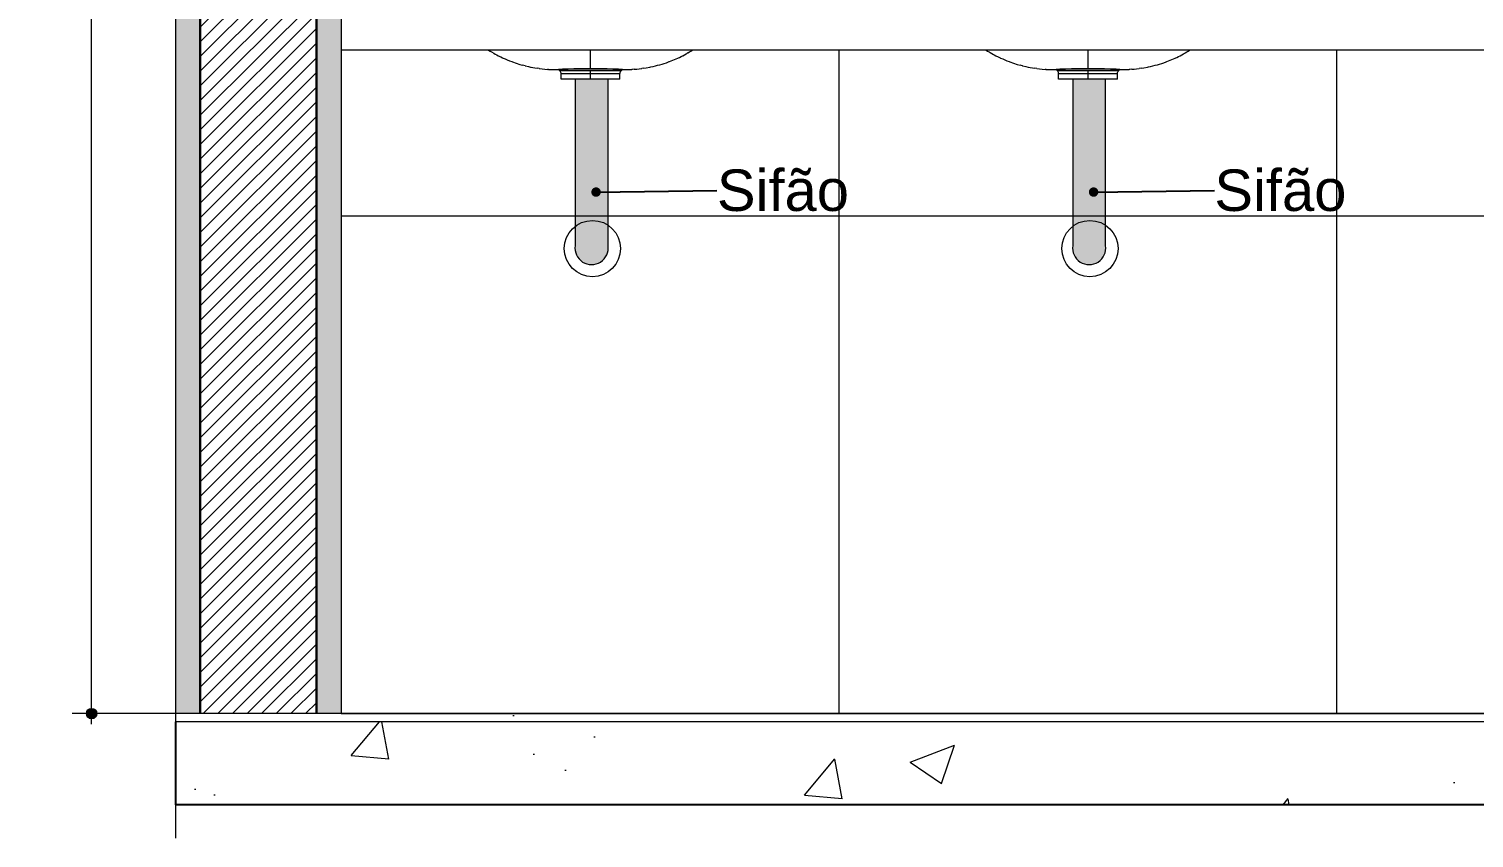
# Model space of a CAD drawing. Header units: metres. Extents: x -1.8 to 75.3, y -2 to 2.8.
# Drawn here: x 38.669 to 40.411, y -2.048 to -1.073 of the extents above; entities that cross this region are included whole.
import ezdxf

# ---------------------------------------------------------------- set-up
doc = ezdxf.new("R2010")
doc.units = ezdxf.units.M
doc.header["$MEASUREMENT"] = 0
for name, color, linetype, lineweight, true_color in [('0_Caneta_No__19', 7, 'Continuous', 0, 0xe9e9e9), ('COTAS CORTE_Caneta_No__25', 7, 'Continuous', 13, 0x982312), ('LAJES.EST_Caneta_No__254', 7, 'Continuous', 0, 0xd1c9ad), ('LAJES.EST_Caneta_No__97', 7, 'Continuous', 13, 0x6b6b6b), ('LOUCAS-METAIS.ARQ_Caneta_No__13', 7, 'Continuous', 0, 0xaaaaaa), ('LOUCAS-METAIS.ARQ_Caneta_No__96', 7, 'Continuous', 0, 0xb6b6b6), ('NOTAS-EXECUTIVO.ARQ_Caneta_No__96', 7, 'Continuous', 0, 0xb6b6b6), ('PAREDE CONSTRUIR_Caneta_No__97', 7, 'Continuous', 13, 0x6b6b6b)]:
    doc.layers.add(name, color=color, linetype=linetype, lineweight=lineweight, true_color=true_color)
for name, color, linetype, lineweight in [('0_Caneta_No__5', 7, 'Continuous', 20), ('LAJES.EST_Caneta_No__241', 7, 'Continuous', 13), ('LAJES.EST_Caneta_No__4', 7, 'Continuous', 25), ('LAJES.EST_Caneta_No__7', 7, 'Continuous', 13), ('NOTAS-EXECUTIVO.ARQ_Caneta_No__1', 7, 'Continuous', 40), ('NOTAS-EXECUTIVO.ARQ_Caneta_No__241', 7, 'Continuous', 13), ('PAREDE CONSTRUIR_Caneta_No__241', 7, 'Continuous', 13), ('PAREDE CONSTRUIR_Caneta_No__3', 7, 'Continuous', 30)]:
    doc.layers.add(name, color=color, linetype=linetype, lineweight=lineweight)
doc.layers.add('COTAS CORTE', color=7, linetype='Continuous')
doc.layers.add('PAREDE CONSTRUIR', color=7, linetype='Continuous')
doc.styles.add('GENERATED_STYLE_1', font='arial.ttf')
doc.dimstyles.new('GENERATED_STYLE__2', dxfattribs={"dimtxt": 0.05, "dimasz": 0.02375, "dimexe": 0.18, "dimexo": 0.267183, "dimgap": 0, "dimtad": 1, "dimzin": 0, "dimdsep": 46, "dimtxsty": 'GENERATED_STYLE_1', "dimblk": 'ARROWHEAD_11', "dimblk1": 'ARROWHEAD_11', "dimblk2": 'ARROWHEAD_11', "dimcen": 0.09, "dimclrd": 256, "dimclre": 256, "dimclrt": 256, "dimadec": 0, "dimazin": 0, "dimtfac": 1, "dimtdec": 4, "dimtmove": 0, "dimatfit": 3, "dimfxl": 0, "dimtolj": 1, "dimtzin": 0, "dimarcsym": 0})
doc.dimstyles.new('GENERATED_STYLE__4', dxfattribs={"dimtxt": 0.18, "dimasz": 0.0228, "dimexe": 0.18, "dimexo": 0.0625, "dimgap": 0, "dimtad": 0, "dimtih": 1, "dimtoh": 1, "dimdec": 4, "dimzin": 0, "dimdsep": 46, "dimcen": 0.09, "dimadec": 0, "dimazin": 0, "dimtfac": 1, "dimtdec": 4, "dimtmove": 0, "dimatfit": 3, "dimldrblk": 'ARROWHEAD_11', "dimfxl": 0, "dimtolj": 1, "dimtzin": 0, "dimarcsym": 0})

# ---------------------------------------------------------------- blocks, each defined once
blk = doc.blocks.new('*D172', base_point=(6.246, -1.8982))
at = {"layer": 'COTAS CORTE_Caneta_No__25', "linetype": 'Continuous', "lineweight": 13, "true_color": 0x982312}
for points in [[(38.7385, 1.2518), (38.739, 1.2494), (38.7404, 1.2473), (38.7424, 1.246), (38.7448, 1.2455), (38.7472, 1.246), (38.7492, 1.2473), (38.7505, 1.2494), (38.751, 1.2518), (38.7505, 1.2541), (38.7492, 1.2562), (38.7472, 1.2575), (38.7448, 1.258), (38.7424, 1.2575), (38.7404, 1.2562), (38.739, 1.2541)], [(38.7385, -1.8982), (38.739, -1.9006), (38.7404, -1.9027), (38.7424, -1.904), (38.7448, -1.9045), (38.7472, -1.904), (38.7492, -1.9027), (38.7505, -1.9006), (38.751, -1.8982), (38.7505, -1.8959), (38.7492, -1.8938), (38.7472, -1.8925), (38.7448, -1.892), (38.7424, -1.8925), (38.7404, -1.8938), (38.739, -1.8959)]]:
    blk.add_hatch(color=24, dxfattribs=at).paths.add_polyline_path(points)
at = {"layer": 'COTAS CORTE_Caneta_No__25', "color": 24, "linetype": 'Continuous', "lineweight": 13, "true_color": 0x982312}
for p, q in [((38.7385, 1.2518), (38.7213, 1.2518)), ((38.7448, -1.892), (38.7448, 1.2455)), ((39.012, 1.2518), (38.751, 1.2518)), ((38.7385, -1.8982), (38.7213, -1.8982)), ((39.012, -1.8982), (38.751, -1.8982)), ((38.7448, -1.9107), (38.7448, -1.9045))]:
    blk.add_line(p, q, dxfattribs=at)
for centre in [(38.7448, 1.2518), (38.7448, -1.8982)]:
    blk.add_circle(centre, 0.00625, dxfattribs=at)
at = {"layer": 'COTAS CORTE_Caneta_No__25', "color": 24, "lineweight": 13, "true_color": 0x982312, "char_height": 0.05, "attachment_point": 7, "rotation": 90, "style": 'GENERATED_STYLE_1'}
for s, insert in [('\\A1;{\\pql;\\fArial|b0|i0|c0|p0;\\W1.000000;0,01}', (38.7348, 1.112)), ('\\A1;{\\pql;\\fArial|b0|i0|c0|p0;\\W1.000000;3,15}', (38.7348, -0.4567))]:
    blk.add_mtext(s, dxfattribs=dict(at, insert=insert))
blk = doc.blocks.new('ARROWHEAD_11')
at = {"color": 0, "linetype": 'Continuous', "lineweight": 0}
blk.add_line((0, 0), (-1, 0), dxfattribs=at)
at = {"color": 0, "linetype": 'Continuous', "lineweight": 0, "const_width": 0.25, "flags": 128}
blk.add_lwpolyline([(-0.125, 0, 1), (0.125, 0, 1)], format="xyb", close=True, dxfattribs=at)
blk = doc.blocks.new('*D176', base_point=(6.246, -1.8982))
at = {"layer": 'COTAS CORTE_Caneta_No__25', "linetype": 'Continuous', "lineweight": 13, "true_color": 0x982312}
for points in [[(40.9817, -0.9982), (40.9822, -1.0006), (40.9835, -1.0027), (40.9856, -1.004), (40.9879, -1.0045), (40.9903, -1.004), (40.9924, -1.0027), (40.9937, -1.0006), (40.9942, -0.9982), (40.9937, -0.9959), (40.9924, -0.9938), (40.9903, -0.9925), (40.9879, -0.992), (40.9856, -0.9925), (40.9835, -0.9938), (40.9822, -0.9959)], [(40.9817, -1.8982), (40.9822, -1.9006), (40.9835, -1.9027), (40.9856, -1.904), (40.9879, -1.9045), (40.9903, -1.904), (40.9924, -1.9027), (40.9937, -1.9006), (40.9942, -1.8982), (40.9937, -1.8959), (40.9924, -1.8938), (40.9903, -1.8925), (40.9879, -1.892), (40.9856, -1.8925), (40.9835, -1.8938), (40.9822, -1.8959)]]:
    blk.add_hatch(color=24, dxfattribs=at).paths.add_polyline_path(points)
at = {"layer": 'COTAS CORTE_Caneta_No__25', "color": 24, "linetype": 'Continuous', "lineweight": 13, "true_color": 0x982312}
for p, q in [((40.9879, -0.992), (40.9879, -0.9857)), ((40.9817, -0.9982), (40.7208, -0.9982)), ((40.9879, -1.892), (40.9879, -1.0045)), ((41.0114, -0.9982), (40.9942, -0.9982)), ((40.9817, -1.8982), (40.7208, -1.8982)), ((41.0114, -1.8982), (40.9942, -1.8982)), ((40.9879, -1.9107), (40.9879, -1.9045))]:
    blk.add_line(p, q, dxfattribs=at)
for centre in [(40.9879, -0.9982), (40.9879, -1.8982)]:
    blk.add_circle(centre, 0.00625, dxfattribs=at)
at = {"layer": 'COTAS CORTE_Caneta_No__25', "color": 24, "lineweight": 13, "true_color": 0x982312, "insert": (40.9779, -1.515), "char_height": 0.05, "attachment_point": 7, "rotation": 90, "style": 'GENERATED_STYLE_1'}
blk.add_mtext('\\A1;{\\pql;\\fArial|b0|i0|c0|p0;\\W1.000000;0,90}', dxfattribs=at)
blk = doc.blocks.new('*D177', base_point=(6.246, -1.8982))
at = {"layer": 'COTAS CORTE_Caneta_No__25', "linetype": 'Continuous', "lineweight": 13, "true_color": 0x982312}
for points in [[(41.1363, -1.0982), (41.1368, -1.1006), (41.1381, -1.1027), (41.1402, -1.104), (41.1426, -1.1045), (41.1449, -1.104), (41.147, -1.1027), (41.1483, -1.1006), (41.1488, -1.0982), (41.1483, -1.0959), (41.147, -1.0938), (41.1449, -1.0925), (41.1426, -1.092), (41.1402, -1.0925), (41.1381, -1.0938), (41.1368, -1.0959)], [(41.1363, -1.8982), (41.1368, -1.9006), (41.1381, -1.9027), (41.1402, -1.904), (41.1426, -1.9045), (41.1449, -1.904), (41.147, -1.9027), (41.1483, -1.9006), (41.1488, -1.8982), (41.1483, -1.8959), (41.147, -1.8938), (41.1449, -1.8925), (41.1426, -1.892), (41.1402, -1.8925), (41.1381, -1.8938), (41.1368, -1.8959)]]:
    blk.add_hatch(color=24, dxfattribs=at).paths.add_polyline_path(points)
at = {"layer": 'COTAS CORTE_Caneta_No__25', "color": 24, "linetype": 'Continuous', "lineweight": 13, "true_color": 0x982312}
for p, q in [((41.1363, -1.0982), (40.8754, -1.0982)), ((41.1426, -1.892), (41.1426, -1.1045)), ((41.166, -1.0982), (41.1488, -1.0982)), ((41.1363, -1.8982), (40.8754, -1.8982)), ((41.166, -1.8982), (41.1488, -1.8982)), ((41.1426, -1.9107), (41.1426, -1.9045))]:
    blk.add_line(p, q, dxfattribs=at)
for centre in [(41.1426, -1.0982), (41.1426, -1.8982)]:
    blk.add_circle(centre, 0.00625, dxfattribs=at)
at = {"layer": 'COTAS CORTE_Caneta_No__25', "color": 24, "lineweight": 13, "true_color": 0x982312, "char_height": 0.05, "attachment_point": 7, "rotation": 90, "style": 'GENERATED_STYLE_1'}
for s, insert in [('\\A1;{\\pql;\\fArial|b0|i0|c0|p0;\\W1.000000;0,10}', (41.1326, -1.238)), ('\\A1;{\\pql;\\fArial|b0|i0|c0|p0;\\W1.000000;0,80}', (41.1326, -1.6317))]:
    blk.add_mtext(s, dxfattribs=dict(at, insert=insert))

msp = doc.modelspace()

# ---------------------------------------------------------------- hatches: boundary and pattern name
at = {"layer": '0_Caneta_No__19', "linetype": 'Continuous', "lineweight": 0, "true_color": 0x747474}
for points in [[(39.3674, -1.1332), (39.3277, -1.1332), (39.3277, -1.334, 1.153966), (39.3674, -1.334)], [(39.9672, -1.1332), (39.9275, -1.1332), (39.9275, -1.334, 1.153966), (39.9672, -1.334)]]:
    msp.add_hatch(color=8, dxfattribs=at).paths.add_polyline_path(points)
at = {"layer": 'LAJES.EST_Caneta_No__254', "linetype": 'Continuous', "lineweight": 0, "true_color": 0xd1c9ad}
h = msp.add_hatch(dxfattribs=at)
h.set_pattern_fill('Haie_OD_000a', color=9, style=0, pattern_type=2)
h.set_pattern_definition([(45, (6.24602, -1.39824), (-0.159099, 0.159099), [0, -0.15, 0, -0.225]), (110, (6.74602, -1.39824), (0.2114308, 0.0769545), [0, -0.11, 0, -0.19])])
h.paths.add_polyline_path([(42.7498, -1.8982), (38.8457, -1.8982), (38.8457, -1.9082), (42.7498, -1.9082)])
at = {"layer": 'LAJES.EST_Caneta_No__97', "linetype": 'Continuous', "lineweight": 13, "true_color": 0x6b6b6b}
h = msp.add_hatch(dxfattribs=at)
h.set_pattern_fill('AR_CONC_000a', color=251, style=0, pattern_type=2)
h.set_pattern_definition([(50, (6.24602, -1.89824), (-0.546554, 0.047817), [0.05715, -0.62865]), (355, (6.246, -1.89824), (-0.10573, 0.5731705), [0.04572, -0.502922]), (100.4514, (6.29157, -1.90223), (0.440824, 0.525353), [0.04857, -0.534271]), (46.1842, (6.246, -1.74584), (-0.813237, 0.126127), [0.085725, -0.942975]), (96.6356, (6.3138, -1.75635), (0.712212, 0.742278), [0.072855, -0.801407]), (351.1842, (6.246, -1.74584), (0.712212, 0.742278), [0.06858, -0.75438]), (21, (6.32222, -1.78394), (-0.454843, 0.3067956), [0.05715, -0.62865]), (326, (6.3222, -1.78394), (0.185406, 0.552564), [0.04572, -0.50292]), (71.4514, (6.36013, -1.8095), (0.640249, 0.245768), [0.04857, -0.53427]), (37.5, (6.24602, -1.89824), (0.0092658, 0.2536651), [0, -0.496824, 0, -0.51054, 0, -0.504825]), (7.5, (6.24602, -1.89824), (0.200459, 0.3005417), [0, -0.291084, 0, -0.485394, 0, -0.192405]), (327.5, (6.0761, -1.89824), (-0.4067718, 0.0171862), [0, -0.1905, 0, -0.59436, 0, -0.78867]), (317.5, (5.9999, -1.89824), (0.4443875, 0.0762795), [0, -0.24765, 0, -0.394716, 0, -0.56007])])
h.paths.add_polyline_path([(38.8457, -2.0082), (42.7498, -2.0082), (42.7498, -1.9082), (38.8457, -1.9082)])
at = {"layer": 'PAREDE CONSTRUIR', "linetype": 'Continuous', "lineweight": 0, "true_color": 0xffffff}
for points in [[(38.8457, 1.3518), (38.8457, -1.8982), (38.8757, -1.8982), (38.8757, 1.3518)], [(39.0457, 1.3518), (39.0157, 1.3518), (39.0157, -1.8982), (39.0457, -1.8982)]]:
    msp.add_hatch(color=7, dxfattribs=at).paths.add_polyline_path(points)
at = {"layer": 'PAREDE CONSTRUIR', "linetype": 'Continuous', "lineweight": 0, "true_color": 0x000000}
h = msp.add_hatch(dxfattribs=at)
h.set_pattern_fill('common_brick_000a', color=18, style=0, pattern_type=2)
h.set_pattern_definition([(45, (6.246024, -1.898244), (-0.008838835, 0.008838835), [])])
h.paths.add_polyline_path([(38.8757, -1.8982), (39.0157, -1.8982), (39.0157, 1.3518), (38.8757, 1.3518)])
at = {"layer": 'PAREDE CONSTRUIR_Caneta_No__97', "linetype": 'Continuous', "lineweight": 13, "true_color": 0x6b6b6b}
h = msp.add_hatch(dxfattribs=at)
h.set_pattern_fill('Ceramica_60_x_60_000a', color=251, style=0, pattern_type=2)
h.set_pattern_definition([(180, (39.0457, -1.89824), (0, 0.6), []), (90, (39.0457, -1.89824), (0.6, 0), [])])
h.paths.add_polyline_path([(39.0457, -1.0982), (39.0457, -1.8982), (41.3498, -1.8982), (41.3498, 1.2518), (39.0457, 1.2518), (39.0457, -0.8982), (39.3297, -0.8982), (39.3297, -0.8782), (39.3697, -0.8782), (39.3697, -0.8982), (39.9297, -0.8982), (39.9297, -0.8782), (39.9697, -0.8782), (39.9697, -0.8982), (40.5297, -0.8982), (40.5297, -0.8782), (40.5697, -0.8782), (40.5697, -0.8982), (40.8457, -0.8982), (40.8457, -1.0982), (40.6726, -1.0982), (40.6722, -1.0985), (40.6706, -1.0995), (40.6689, -1.1005), (40.6669, -1.1017), (40.6663, -1.102), (40.6649, -1.1028), (40.6629, -1.1039), (40.6609, -1.105), (40.6607, -1.105), (40.6588, -1.106), (40.6569, -1.107), (40.6556, -1.1075), (40.6549, -1.1079), (40.6529, -1.1088), (40.6489, -1.1105), (40.6449, -1.1121), (40.6447, -1.1121), (40.6437, -1.1125), (40.6412, -1.1134), (40.6386, -1.1143), (40.636, -1.1151), (40.6333, -1.1159), (40.6307, -1.1166), (40.628, -1.1173), (40.6253, -1.118), (40.6226, -1.1186), (40.6213, -1.1188), (40.6168, -1.1197), (40.6141, -1.1201), (40.6115, -1.1205), (40.6113, -1.1205), (40.6084, -1.1209), (40.6054, -1.1212), (40.6024, -1.1214), (40.6003, -1.1216), (40.5994, -1.1216), (40.5968, -1.1217), (40.5941, -1.1218), (40.5912, -1.1218), (40.5883, -1.1218), (40.5881, -1.1218), (40.5879, -1.1219), (40.5877, -1.1219), (40.5876, -1.122), (40.5874, -1.1222), (40.5873, -1.1224), (40.5869, -1.1228), (40.5867, -1.1231), (40.5865, -1.1233), (40.5861, -1.1239), (40.5857, -1.1246), (40.5854, -1.1254), (40.5853, -1.1261), (40.5852, -1.1269), (40.5852, -1.1332), (40.5142, -1.1332), (40.5142, -1.1269), (40.5142, -1.1261), (40.514, -1.1254), (40.5137, -1.1246), (40.5134, -1.1239), (40.5129, -1.1233), (40.5124, -1.1226), (40.512, -1.1222), (40.5119, -1.122), (40.5117, -1.1219), (40.5115, -1.1219), (40.5113, -1.1218), (40.5112, -1.1218), (40.5065, -1.1218), (40.5053, -1.1218), (40.5039, -1.1218), (40.5013, -1.1217), (40.4992, -1.1216), (40.498, -1.1215), (40.4947, -1.1212), (40.4914, -1.1209), (40.4881, -1.1205), (40.4879, -1.1205), (40.4854, -1.1201), (40.4827, -1.1197), (40.4801, -1.1192), (40.4781, -1.1188), (40.4775, -1.1187), (40.4748, -1.1181), (40.4713, -1.1173), (40.4709, -1.1172), (40.4678, -1.1164), (40.4644, -1.1154), (40.46, -1.114), (40.4557, -1.1125), (40.4548, -1.1121), (40.452, -1.1111), (40.4493, -1.11), (40.4468, -1.1089), (40.4444, -1.1078), (40.4438, -1.1075), (40.4414, -1.1064), (40.4385, -1.105), (40.4367, -1.104), (40.4348, -1.103), (40.4333, -1.1021), (40.4332, -1.1021), (40.4331, -1.102), (40.4306, -1.1005), (40.4287, -1.0994), (40.4268, -1.0982), (40.0689, -1.0982), (40.0685, -1.0985), (40.0668, -1.0995), (40.0651, -1.1005), (40.0632, -1.1017), (40.0626, -1.102), (40.0612, -1.1028), (40.0592, -1.1039), (40.0571, -1.105), (40.057, -1.105), (40.0551, -1.106), (40.0531, -1.107), (40.0519, -1.1075), (40.0512, -1.1079), (40.0492, -1.1088), (40.0452, -1.1105), (40.0411, -1.1121), (40.0409, -1.1121), (40.04, -1.1125), (40.0374, -1.1134), (40.0348, -1.1143), (40.0322, -1.1151), (40.0296, -1.1159), (40.0269, -1.1166), (40.0242, -1.1173), (40.0215, -1.118), (40.0188, -1.1186), (40.0176, -1.1188), (40.0131, -1.1197), (40.0103, -1.1201), (40.0078, -1.1205), (40.0076, -1.1205), (40.0046, -1.1209), (40.0016, -1.1212), (39.9987, -1.1214), (39.9965, -1.1216), (39.9957, -1.1216), (39.993, -1.1217), (39.9904, -1.1218), (39.9874, -1.1218), (39.9845, -1.1218), (39.9844, -1.1218), (39.9841, -1.1219), (39.984, -1.1219), (39.9838, -1.122), (39.9837, -1.1222), (39.9835, -1.1224), (39.9831, -1.1228), (39.9829, -1.1231), (39.9828, -1.1233), (39.9823, -1.1239), (39.9819, -1.1246), (39.9817, -1.1254), (39.9815, -1.1261), (39.9815, -1.1269), (39.9815, -1.1332), (39.9105, -1.1332), (39.9105, -1.1269), (39.9104, -1.1261), (39.9102, -1.1254), (39.91, -1.1246), (39.9096, -1.1239), (39.9092, -1.1233), (39.9086, -1.1226), (39.9082, -1.1222), (39.9081, -1.122), (39.908, -1.1219), (39.9078, -1.1219), (39.9075, -1.1218), (39.9074, -1.1218), (39.9028, -1.1218), (39.9015, -1.1218), (39.9002, -1.1218), (39.8976, -1.1217), (39.8954, -1.1216), (39.8942, -1.1215), (39.8909, -1.1212), (39.8876, -1.1209), (39.8844, -1.1205), (39.8842, -1.1205), (39.8816, -1.1201), (39.879, -1.1197), (39.8763, -1.1192), (39.8744, -1.1188), (39.8737, -1.1187), (39.8711, -1.1181), (39.8675, -1.1173), (39.8671, -1.1172), (39.8641, -1.1164), (39.8607, -1.1154), (39.8563, -1.114), (39.8519, -1.1125), (39.851, -1.1121), (39.8483, -1.1111), (39.8455, -1.11), (39.8431, -1.1089), (39.8406, -1.1078), (39.84, -1.1075), (39.8377, -1.1064), (39.8348, -1.105), (39.8329, -1.104), (39.8311, -1.103), (39.8295, -1.1021), (39.8294, -1.1021), (39.8294, -1.102), (39.8268, -1.1005), (39.8249, -1.0994), (39.8231, -1.0982), (39.4691, -1.0982), (39.4687, -1.0985), (39.4671, -1.0995), (39.4654, -1.1005), (39.4634, -1.1017), (39.4628, -1.102), (39.4614, -1.1028), (39.4594, -1.1039), (39.4574, -1.105), (39.4572, -1.105), (39.4553, -1.106), (39.4534, -1.107), (39.4521, -1.1075), (39.4514, -1.1079), (39.4494, -1.1088), (39.4454, -1.1105), (39.4414, -1.1121), (39.4412, -1.1121), (39.4402, -1.1125), (39.4377, -1.1134), (39.4351, -1.1143), (39.4324, -1.1151), (39.4298, -1.1159), (39.4271, -1.1166), (39.4245, -1.1173), (39.4218, -1.118), (39.4191, -1.1186), (39.4178, -1.1188), (39.4133, -1.1197), (39.4106, -1.1201), (39.408, -1.1205), (39.4078, -1.1205), (39.4049, -1.1209), (39.4019, -1.1212), (39.3989, -1.1214), (39.3968, -1.1216), (39.3959, -1.1216), (39.3933, -1.1217), (39.3906, -1.1218), (39.3877, -1.1218), (39.3847, -1.1218), (39.3846, -1.1218), (39.3844, -1.1219), (39.3842, -1.1219), (39.3841, -1.122), (39.3839, -1.1222), (39.3837, -1.1224), (39.3834, -1.1228), (39.3832, -1.1231), (39.383, -1.1233), (39.3825, -1.1239), (39.3822, -1.1246), (39.3819, -1.1254), (39.3818, -1.1261), (39.3817, -1.1269), (39.3817, -1.1332), (39.3107, -1.1332), (39.3107, -1.1269), (39.3107, -1.1261), (39.3105, -1.1254), (39.3102, -1.1246), (39.3099, -1.1239), (39.3094, -1.1233), (39.3089, -1.1226), (39.3085, -1.1222), (39.3083, -1.122), (39.3082, -1.1219), (39.308, -1.1219), (39.3078, -1.1218), (39.3077, -1.1218), (39.303, -1.1218), (39.3018, -1.1218), (39.3004, -1.1218), (39.2978, -1.1217), (39.2957, -1.1216), (39.2945, -1.1215), (39.2912, -1.1212), (39.2879, -1.1209), (39.2846, -1.1205), (39.2844, -1.1205), (39.2819, -1.1201), (39.2792, -1.1197), (39.2766, -1.1192), (39.2746, -1.1188), (39.2739, -1.1187), (39.2713, -1.1181), (39.2678, -1.1173), (39.2673, -1.1172), (39.2643, -1.1164), (39.2609, -1.1154), (39.2565, -1.114), (39.2522, -1.1125), (39.2513, -1.1121), (39.2485, -1.1111), (39.2458, -1.11), (39.2433, -1.1089), (39.2409, -1.1078), (39.2403, -1.1075), (39.2379, -1.1064), (39.235, -1.105), (39.2332, -1.104), (39.2313, -1.103), (39.2298, -1.1021), (39.2296, -1.1021), (39.2296, -1.102), (39.227, -1.1005), (39.2251, -1.0994), (39.2233, -1.0982)])

# ---------------------------------------------------------------- linework, layer by layer
at = {"layer": '0_Caneta_No__5', "color": 7, "linetype": 'Continuous', "lineweight": 20, "flags": 128}
for points in [[(39.3674, -1.1332), (39.3277, -1.1332), (39.3277, -1.334, 1.153966), (39.3674, -1.334)], [(39.9672, -1.1332), (39.9275, -1.1332), (39.9275, -1.334, 1.153966), (39.9672, -1.334)]]:
    msp.add_lwpolyline(points, format="xyb", close=True, dxfattribs=at)
at = {"layer": 'LAJES.EST_Caneta_No__241', "color": 7, "linetype": 'Continuous', "lineweight": 13}
msp.add_line((38.8457, -2.0082), (38.8457, -2.0482), dxfattribs=at)
at = {"layer": 'LAJES.EST_Caneta_No__4', "color": 7, "linetype": 'Continuous', "lineweight": 25}
for p, q in [((38.8457, -1.9082), (38.8457, -1.9132)), ((38.8457, -1.9132), (38.8457, -2.0082)), ((42.7498, -2.0082), (38.8457, -2.0082))]:
    msp.add_line(p, q, dxfattribs=at)
at = {"layer": 'LAJES.EST_Caneta_No__7', "color": 7, "linetype": 'Continuous', "lineweight": 13}
for p, q in [((38.8457, -1.8982), (38.8457, -1.9082)), ((42.7498, -1.8982), (39.0457, -1.8982)), ((42.7498, -1.9082), (38.8457, -1.9082))]:
    msp.add_line(p, q, dxfattribs=at)
at = {"layer": 'LAJES.EST_Caneta_No__7', "color": 7, "linetype": 'Continuous', "lineweight": 13, "flags": 128}
msp.add_lwpolyline([(39.0457, -1.8982), (39.0157, -1.8982), (38.8757, -1.8982), (38.8457, -1.8982)], dxfattribs=at)
at = {"layer": 'LOUCAS-METAIS.ARQ_Caneta_No__13', "color": 253, "linetype": 'Continuous', "lineweight": 0, "true_color": 0xaaaaaa}
for p, q in [((39.0657, -1.0982), (39.0457, -1.0982)), ((40.8457, -1.0982), (39.0657, -1.0982))]:
    msp.add_line(p, q, dxfattribs=at)
at = {"layer": 'LOUCAS-METAIS.ARQ_Caneta_No__96', "color": 253, "linetype": 'Continuous', "lineweight": 0, "true_color": 0xb6b6b6}
for p, q in [((39.2233, -1.0982), (39.2251, -1.0994)), ((39.2251, -1.0994), (39.227, -1.1005)), ((39.227, -1.1005), (39.2296, -1.102)), ((39.2296, -1.102), (39.2298, -1.1021)), ((39.2298, -1.1021), (39.2313, -1.103)), ((39.2313, -1.103), (39.2332, -1.104)), ((39.2332, -1.104), (39.235, -1.105)), ((39.235, -1.105), (39.2379, -1.1064)), ((39.2379, -1.1064), (39.2403, -1.1075)), ((39.2403, -1.1075), (39.2409, -1.1078)), ((39.2409, -1.1078), (39.2433, -1.1089)), ((39.2433, -1.1089), (39.2458, -1.11)), ((39.2458, -1.11), (39.2485, -1.1111)), ((39.2485, -1.1111), (39.2513, -1.1121)), ((39.2513, -1.1121), (39.2522, -1.1125)), ((39.2522, -1.1125), (39.2565, -1.114)), ((39.2565, -1.114), (39.2609, -1.1154)), ((39.3462, -1.0984), (39.3462, -1.0982)), ((39.3462, -1.0998), (39.3462, -1.0984)), ((39.3462, -1.1005), (39.3462, -1.0998)), ((39.3462, -1.1011), (39.3462, -1.1005)), ((39.3462, -1.1024), (39.3462, -1.1011)), ((39.3462, -1.1037), (39.3462, -1.1024)), ((39.3462, -1.1042), (39.3462, -1.1037)), ((39.3462, -1.1054), (39.3462, -1.1042)), ((39.3462, -1.1065), (39.3462, -1.1054)), ((39.3462, -1.1076), (39.3462, -1.1065)), ((39.3462, -1.1087), (39.3462, -1.1076)), ((39.3462, -1.1089), (39.3462, -1.1087)), ((39.3462, -1.11), (39.3462, -1.1089)), ((39.3462, -1.1108), (39.3462, -1.11)), ((39.3462, -1.1116), (39.3462, -1.1108)), ((39.3462, -1.1123), (39.3462, -1.1116)), ((39.3462, -1.113), (39.3462, -1.1123)), ((39.3462, -1.1137), (39.3462, -1.113)), ((39.3462, -1.1143), (39.3462, -1.1137)), ((39.3462, -1.115), (39.3462, -1.1143)), ((39.3462, -1.1156), (39.3462, -1.115)), ((39.4324, -1.1151), (39.4351, -1.1143)), ((39.4351, -1.1143), (39.4377, -1.1134)), ((39.4377, -1.1134), (39.4402, -1.1125)), ((39.4402, -1.1125), (39.4412, -1.1121)), ((39.4412, -1.1121), (39.4414, -1.1121)), ((39.4414, -1.1121), (39.4454, -1.1105)), ((39.4454, -1.1105), (39.4494, -1.1088)), ((39.4494, -1.1088), (39.4514, -1.1079)), ((39.4514, -1.1079), (39.4521, -1.1075)), ((39.4521, -1.1075), (39.4534, -1.107)), ((39.4534, -1.107), (39.4553, -1.106)), ((39.4553, -1.106), (39.4572, -1.105)), ((39.4572, -1.105), (39.4574, -1.105)), ((39.4574, -1.105), (39.4594, -1.1039)), ((39.4594, -1.1039), (39.4614, -1.1028)), ((39.4614, -1.1028), (39.4628, -1.102)), ((39.4634, -1.1017), (39.4628, -1.102)), ((39.4634, -1.1017), (39.4654, -1.1005)), ((39.4654, -1.1005), (39.4671, -1.0995)), ((39.4671, -1.0995), (39.4687, -1.0985)), ((39.4687, -1.0985), (39.4691, -1.0982)), ((39.8231, -1.0982), (39.8249, -1.0994)), ((39.8249, -1.0994), (39.8268, -1.1005)), ((39.8268, -1.1005), (39.8294, -1.102)), ((39.8294, -1.102), (39.8295, -1.1021)), ((39.8295, -1.1021), (39.8311, -1.103)), ((39.8311, -1.103), (39.8329, -1.104)), ((39.8329, -1.104), (39.8348, -1.105)), ((39.8348, -1.105), (39.8377, -1.1064)), ((39.8377, -1.1064), (39.84, -1.1075)), ((39.84, -1.1075), (39.8406, -1.1078)), ((39.8406, -1.1078), (39.8431, -1.1089)), ((39.8431, -1.1089), (39.8455, -1.11)), ((39.8455, -1.11), (39.8483, -1.1111)), ((39.8483, -1.1111), (39.851, -1.1121)), ((39.851, -1.1121), (39.8519, -1.1125)), ((39.8519, -1.1125), (39.8563, -1.114)), ((39.8563, -1.114), (39.8607, -1.1154)), ((39.946, -1.0984), (39.946, -1.0982)), ((39.946, -1.0998), (39.946, -1.0984)), ((39.946, -1.1005), (39.946, -1.0998)), ((39.946, -1.1011), (39.946, -1.1005)), ((39.946, -1.1024), (39.946, -1.1011)), ((39.946, -1.1037), (39.946, -1.1024)), ((39.946, -1.1042), (39.946, -1.1037)), ((39.946, -1.1054), (39.946, -1.1042)), ((39.946, -1.1065), (39.946, -1.1054)), ((39.946, -1.1076), (39.946, -1.1065)), ((39.946, -1.1087), (39.946, -1.1076)), ((39.946, -1.1089), (39.946, -1.1087)), ((39.946, -1.11), (39.946, -1.1089)), ((39.946, -1.1108), (39.946, -1.11)), ((39.946, -1.1116), (39.946, -1.1108)), ((39.946, -1.1123), (39.946, -1.1116)), ((39.946, -1.113), (39.946, -1.1123)), ((39.946, -1.1137), (39.946, -1.113)), ((39.946, -1.1143), (39.946, -1.1137)), ((39.946, -1.115), (39.946, -1.1143)), ((39.946, -1.1156), (39.946, -1.115)), ((40.0322, -1.1151), (40.0348, -1.1143)), ((40.0348, -1.1143), (40.0374, -1.1134)), ((40.0374, -1.1134), (40.04, -1.1125)), ((40.04, -1.1125), (40.0409, -1.1121)), ((40.0409, -1.1121), (40.0411, -1.1121)), ((40.0411, -1.1121), (40.0452, -1.1105)), ((40.0452, -1.1105), (40.0492, -1.1088)), ((40.0492, -1.1088), (40.0512, -1.1079)), ((40.0512, -1.1079), (40.0519, -1.1075)), ((40.0519, -1.1075), (40.0531, -1.107)), ((40.0531, -1.107), (40.0551, -1.106)), ((40.0551, -1.106), (40.057, -1.105)), ((40.057, -1.105), (40.0571, -1.105)), ((40.0571, -1.105), (40.0592, -1.1039)), ((40.0592, -1.1039), (40.0612, -1.1028)), ((40.0612, -1.1028), (40.0626, -1.102)), ((40.0632, -1.1017), (40.0626, -1.102)), ((40.0632, -1.1017), (40.0651, -1.1005)), ((40.0651, -1.1005), (40.0668, -1.0995)), ((40.0668, -1.0995), (40.0685, -1.0985)), ((40.0685, -1.0985), (40.0689, -1.0982)), ((39.2609, -1.1154), (39.2643, -1.1164)), ((39.2673, -1.1172), (39.2643, -1.1164)), ((39.2673, -1.1172), (39.2678, -1.1173)), ((39.2678, -1.1173), (39.2713, -1.1181)), ((39.2713, -1.1181), (39.2739, -1.1187)), ((39.2739, -1.1187), (39.2746, -1.1188)), ((39.2746, -1.1188), (39.2766, -1.1192)), ((39.2766, -1.1192), (39.2792, -1.1197)), ((39.2792, -1.1197), (39.2819, -1.1201)), ((39.2844, -1.1205), (39.2819, -1.1201)), ((39.2844, -1.1205), (39.2846, -1.1205)), ((39.2846, -1.1205), (39.2879, -1.1209)), ((39.2879, -1.1209), (39.2912, -1.1212)), ((39.2912, -1.1212), (39.2945, -1.1215)), ((39.2957, -1.1216), (39.2945, -1.1215)), ((39.2957, -1.1216), (39.2978, -1.1217)), ((39.2978, -1.1217), (39.3004, -1.1218)), ((39.3004, -1.1218), (39.3018, -1.1218)), ((39.3018, -1.1218), (39.303, -1.1218)), ((39.303, -1.1218), (39.3077, -1.1218)), ((39.3077, -1.1218), (39.308, -1.1219)), ((39.3077, -1.1218), (39.3078, -1.1218)), ((39.3077, -1.1218), (39.3077, -1.1218)), ((39.3078, -1.1218), (39.3077, -1.1218)), ((39.3081, -1.1218), (39.3078, -1.1218)), ((39.308, -1.1219), (39.3082, -1.1219)), ((39.3085, -1.1217), (39.3081, -1.1218)), ((39.3082, -1.1219), (39.3083, -1.122)), ((39.3083, -1.122), (39.3085, -1.1222)), ((39.3095, -1.1216), (39.3085, -1.1217)), ((39.3088, -1.1221), (39.3085, -1.1222)), ((39.3087, -1.1224), (39.3085, -1.1222)), ((39.3089, -1.1226), (39.3087, -1.1224)), ((39.3097, -1.122), (39.3088, -1.1221)), ((39.309, -1.1228), (39.3089, -1.1226)), ((39.3092, -1.1231), (39.309, -1.1228)), ((39.3094, -1.1233), (39.3092, -1.1231)), ((39.3099, -1.1239), (39.3094, -1.1233)), ((39.3112, -1.1233), (39.3094, -1.1233)), ((39.3108, -1.1215), (39.3095, -1.1216)), ((39.3112, -1.1219), (39.3097, -1.122)), ((39.3102, -1.1246), (39.3099, -1.1239)), ((39.3105, -1.1254), (39.3102, -1.1246)), ((39.3107, -1.1261), (39.3105, -1.1254)), ((39.3107, -1.1269), (39.3107, -1.1261)), ((39.3107, -1.1332), (39.3107, -1.1269)), ((39.3111, -1.1269), (39.3107, -1.1269)), ((39.3124, -1.1214), (39.3108, -1.1215)), ((39.3124, -1.1269), (39.3111, -1.1269)), ((39.3133, -1.1218), (39.3112, -1.1219)), ((39.3164, -1.1233), (39.3112, -1.1233)), ((39.3142, -1.1213), (39.3124, -1.1214)), ((39.3146, -1.1269), (39.3124, -1.1269)), ((39.316, -1.1217), (39.3133, -1.1218)), ((39.3163, -1.1213), (39.3142, -1.1213)), ((39.3175, -1.1269), (39.3146, -1.1269)), ((39.3192, -1.1215), (39.316, -1.1217)), ((39.3187, -1.1212), (39.3163, -1.1213)), ((39.3246, -1.1233), (39.3164, -1.1233)), ((39.3211, -1.1269), (39.3175, -1.1269)), ((39.321, -1.1211), (39.3187, -1.1212)), ((39.3229, -1.1214), (39.3192, -1.1215)), ((39.3235, -1.1211), (39.321, -1.1211)), ((39.3253, -1.1269), (39.3211, -1.1269)), ((39.327, -1.1213), (39.3229, -1.1214)), ((39.3262, -1.121), (39.3235, -1.1211)), ((39.3348, -1.1233), (39.3246, -1.1233)), ((39.3301, -1.1269), (39.3253, -1.1269)), ((39.329, -1.1209), (39.3262, -1.121)), ((39.3315, -1.1213), (39.327, -1.1213)), ((39.331, -1.1209), (39.329, -1.1209)), ((39.3352, -1.1269), (39.3301, -1.1269)), ((39.3331, -1.1209), (39.331, -1.1209)), ((39.3362, -1.1212), (39.3315, -1.1213)), ((39.3352, -1.1209), (39.3331, -1.1209)), ((39.3462, -1.1233), (39.3348, -1.1233)), ((39.3373, -1.1208), (39.3352, -1.1209)), ((39.3407, -1.1269), (39.3352, -1.1269)), ((39.3411, -1.1212), (39.3362, -1.1212)), ((39.3417, -1.1208), (39.3373, -1.1208)), ((39.3462, -1.1269), (39.3407, -1.1269)), ((39.3462, -1.1211), (39.3411, -1.1212)), ((39.3462, -1.1208), (39.3417, -1.1208)), ((39.3462, -1.1164), (39.3462, -1.1156)), ((39.3462, -1.1172), (39.3462, -1.1164)), ((39.3462, -1.1179), (39.3462, -1.1172)), ((39.3462, -1.1184), (39.3462, -1.1179)), ((39.3462, -1.1189), (39.3462, -1.1184)), ((39.3462, -1.1191), (39.3462, -1.1189)), ((39.3462, -1.1196), (39.3462, -1.1191)), ((39.3462, -1.12), (39.3462, -1.1196)), ((39.3462, -1.1204), (39.3462, -1.12)), ((39.3462, -1.1208), (39.3462, -1.1204)), ((39.3462, -1.1209), (39.3462, -1.1208)), ((39.3507, -1.1208), (39.3462, -1.1208)), ((39.3462, -1.1208), (39.3462, -1.1208)), ((39.3462, -1.121), (39.3462, -1.1209)), ((39.3462, -1.1211), (39.3462, -1.121)), ((39.3462, -1.121), (39.3462, -1.121)), ((39.3513, -1.1212), (39.3462, -1.1211)), ((39.3576, -1.1233), (39.3462, -1.1233)), ((39.3462, -1.1239), (39.3462, -1.1233)), ((39.3462, -1.1246), (39.3462, -1.1239)), ((39.3462, -1.1254), (39.3462, -1.1246)), ((39.3462, -1.1261), (39.3462, -1.1254)), ((39.3462, -1.1269), (39.3462, -1.1261)), ((39.3518, -1.1269), (39.3462, -1.1269)), ((39.3462, -1.1332), (39.3462, -1.1269)), ((39.3551, -1.1208), (39.3507, -1.1208)), ((39.3562, -1.1212), (39.3513, -1.1212)), ((39.3572, -1.1269), (39.3518, -1.1269)), ((39.3572, -1.1209), (39.3551, -1.1208)), ((39.361, -1.1213), (39.3562, -1.1212)), ((39.3594, -1.1209), (39.3572, -1.1209)), ((39.3623, -1.1269), (39.3572, -1.1269)), ((39.3678, -1.1233), (39.3576, -1.1233)), ((39.3614, -1.1209), (39.3594, -1.1209)), ((39.3654, -1.1213), (39.361, -1.1213)), ((39.3634, -1.1209), (39.3614, -1.1209)), ((39.3671, -1.1269), (39.3623, -1.1269)), ((39.3662, -1.121), (39.3634, -1.1209)), ((39.3695, -1.1214), (39.3654, -1.1213)), ((39.3689, -1.1211), (39.3662, -1.121)), ((39.3713, -1.1269), (39.3671, -1.1269)), ((39.376, -1.1233), (39.3678, -1.1233)), ((39.3714, -1.1211), (39.3689, -1.1211)), ((39.3732, -1.1215), (39.3695, -1.1214)), ((39.3749, -1.1269), (39.3713, -1.1269)), ((39.3737, -1.1212), (39.3714, -1.1211)), ((39.3764, -1.1217), (39.3732, -1.1215)), ((39.3761, -1.1213), (39.3737, -1.1212)), ((39.3778, -1.1269), (39.3749, -1.1269)), ((39.3812, -1.1233), (39.376, -1.1233)), ((39.3782, -1.1213), (39.3761, -1.1213)), ((39.3791, -1.1218), (39.3764, -1.1217)), ((39.38, -1.1269), (39.3778, -1.1269)), ((39.38, -1.1214), (39.3782, -1.1213)), ((39.3812, -1.1219), (39.3791, -1.1218)), ((39.3816, -1.1215), (39.38, -1.1214)), ((39.3813, -1.1269), (39.38, -1.1269)), ((39.3827, -1.122), (39.3812, -1.1219)), ((39.383, -1.1233), (39.3812, -1.1233)), ((39.3817, -1.1269), (39.3813, -1.1269)), ((39.3829, -1.1216), (39.3816, -1.1215)), ((39.3817, -1.1269), (39.3818, -1.1261)), ((39.3817, -1.1332), (39.3817, -1.1269)), ((39.3818, -1.1261), (39.3819, -1.1254)), ((39.3819, -1.1254), (39.3822, -1.1246)), ((39.3822, -1.1246), (39.3825, -1.1239)), ((39.3825, -1.1239), (39.383, -1.1233)), ((39.3836, -1.1221), (39.3827, -1.122)), ((39.3839, -1.1217), (39.3829, -1.1216)), ((39.383, -1.1233), (39.3832, -1.1231)), ((39.3832, -1.1231), (39.3834, -1.1228)), ((39.3834, -1.1228), (39.3836, -1.1226)), ((39.3839, -1.1222), (39.3836, -1.1221)), ((39.3836, -1.1226), (39.3837, -1.1224)), ((39.3837, -1.1224), (39.3839, -1.1222)), ((39.3843, -1.1218), (39.3839, -1.1217)), ((39.3839, -1.1222), (39.3841, -1.122)), ((39.3841, -1.122), (39.3842, -1.1219)), ((39.3842, -1.1219), (39.3844, -1.1219)), ((39.3846, -1.1218), (39.3843, -1.1218)), ((39.3844, -1.1219), (39.3847, -1.1218)), ((39.3846, -1.1218), (39.3847, -1.1218)), ((39.3847, -1.1218), (39.3846, -1.1218)), ((39.3847, -1.1218), (39.3877, -1.1218)), ((39.3847, -1.1218), (39.3847, -1.1218)), ((39.3877, -1.1218), (39.3906, -1.1218)), ((39.3906, -1.1218), (39.3933, -1.1217)), ((39.3933, -1.1217), (39.3959, -1.1216)), ((39.3968, -1.1216), (39.3959, -1.1216)), ((39.3989, -1.1214), (39.3968, -1.1216)), ((39.3989, -1.1214), (39.4019, -1.1212)), ((39.4019, -1.1212), (39.4049, -1.1209)), ((39.4049, -1.1209), (39.4078, -1.1205)), ((39.4078, -1.1205), (39.408, -1.1205)), ((39.4106, -1.1201), (39.408, -1.1205)), ((39.4106, -1.1201), (39.4133, -1.1197)), ((39.4133, -1.1197), (39.4178, -1.1188)), ((39.4178, -1.1188), (39.4191, -1.1186)), ((39.4191, -1.1186), (39.4218, -1.118)), ((39.4218, -1.118), (39.4245, -1.1173)), ((39.4245, -1.1173), (39.4271, -1.1166)), ((39.4271, -1.1166), (39.4298, -1.1159)), ((39.4298, -1.1159), (39.4324, -1.1151)), ((39.8607, -1.1154), (39.8641, -1.1164)), ((39.8671, -1.1172), (39.8641, -1.1164)), ((39.8671, -1.1172), (39.8675, -1.1173)), ((39.8675, -1.1173), (39.8711, -1.1181)), ((39.8711, -1.1181), (39.8737, -1.1187)), ((39.8737, -1.1187), (39.8744, -1.1188)), ((39.8744, -1.1188), (39.8763, -1.1192)), ((39.8763, -1.1192), (39.879, -1.1197)), ((39.879, -1.1197), (39.8816, -1.1201)), ((39.8842, -1.1205), (39.8816, -1.1201)), ((39.8842, -1.1205), (39.8844, -1.1205)), ((39.8844, -1.1205), (39.8876, -1.1209)), ((39.8876, -1.1209), (39.8909, -1.1212)), ((39.8909, -1.1212), (39.8942, -1.1215)), ((39.8954, -1.1216), (39.8942, -1.1215)), ((39.8954, -1.1216), (39.8976, -1.1217)), ((39.8976, -1.1217), (39.9002, -1.1218)), ((39.9002, -1.1218), (39.9015, -1.1218)), ((39.9015, -1.1218), (39.9028, -1.1218)), ((39.9028, -1.1218), (39.9074, -1.1218)), ((39.9074, -1.1218), (39.9075, -1.1218)), ((39.9075, -1.1218), (39.9074, -1.1218)), ((39.9075, -1.1218), (39.9078, -1.1219)), ((39.9076, -1.1218), (39.9075, -1.1218)), ((39.9078, -1.1218), (39.9076, -1.1218)), ((39.9083, -1.1217), (39.9078, -1.1218)), ((39.9078, -1.1219), (39.908, -1.1219)), ((39.908, -1.1219), (39.9081, -1.122)), ((39.9081, -1.122), (39.9082, -1.1222)), ((39.9085, -1.1221), (39.9082, -1.1222)), ((39.9084, -1.1224), (39.9082, -1.1222)), ((39.9093, -1.1216), (39.9083, -1.1217)), ((39.9086, -1.1226), (39.9084, -1.1224)), ((39.9095, -1.122), (39.9085, -1.1221)), ((39.9088, -1.1228), (39.9086, -1.1226)), ((39.909, -1.1231), (39.9088, -1.1228)), ((39.9092, -1.1233), (39.909, -1.1231)), ((39.9096, -1.1239), (39.9092, -1.1233)), ((39.911, -1.1233), (39.9092, -1.1233)), ((39.9106, -1.1215), (39.9093, -1.1216)), ((39.911, -1.1219), (39.9095, -1.122)), ((39.91, -1.1246), (39.9096, -1.1239)), ((39.9102, -1.1254), (39.91, -1.1246)), ((39.9104, -1.1261), (39.9102, -1.1254)), ((39.9105, -1.1269), (39.9104, -1.1261)), ((39.9105, -1.1332), (39.9105, -1.1269)), ((39.9109, -1.1269), (39.9105, -1.1269)), ((39.9121, -1.1214), (39.9106, -1.1215)), ((39.9122, -1.1269), (39.9109, -1.1269)), ((39.9131, -1.1218), (39.911, -1.1219)), ((39.9162, -1.1233), (39.911, -1.1233)), ((39.914, -1.1213), (39.9121, -1.1214)), ((39.9143, -1.1269), (39.9122, -1.1269)), ((39.9158, -1.1217), (39.9131, -1.1218)), ((39.9161, -1.1213), (39.914, -1.1213)), ((39.9172, -1.1269), (39.9143, -1.1269)), ((39.919, -1.1215), (39.9158, -1.1217)), ((39.9185, -1.1212), (39.9161, -1.1213)), ((39.9243, -1.1233), (39.9162, -1.1233)), ((39.9209, -1.1269), (39.9172, -1.1269)), ((39.9208, -1.1211), (39.9185, -1.1212)), ((39.9227, -1.1214), (39.919, -1.1215)), ((39.9233, -1.1211), (39.9208, -1.1211)), ((39.9251, -1.1269), (39.9209, -1.1269)), ((39.9268, -1.1213), (39.9227, -1.1214)), ((39.9259, -1.121), (39.9233, -1.1211)), ((39.9346, -1.1233), (39.9243, -1.1233)), ((39.9298, -1.1269), (39.9251, -1.1269)), ((39.9287, -1.1209), (39.9259, -1.121)), ((39.9312, -1.1213), (39.9268, -1.1213)), ((39.9308, -1.1209), (39.9287, -1.1209)), ((39.935, -1.1269), (39.9298, -1.1269)), ((39.9328, -1.1209), (39.9308, -1.1209)), ((39.936, -1.1212), (39.9312, -1.1213)), ((39.9349, -1.1209), (39.9328, -1.1209)), ((39.946, -1.1233), (39.9346, -1.1233)), ((39.9371, -1.1208), (39.9349, -1.1209)), ((39.9404, -1.1269), (39.935, -1.1269)), ((39.9409, -1.1212), (39.936, -1.1212)), ((39.9415, -1.1208), (39.9371, -1.1208)), ((39.946, -1.1269), (39.9404, -1.1269)), ((39.946, -1.1211), (39.9409, -1.1212)), ((39.946, -1.1208), (39.9415, -1.1208)), ((39.946, -1.1164), (39.946, -1.1156)), ((39.946, -1.1172), (39.946, -1.1164)), ((39.946, -1.1179), (39.946, -1.1172)), ((39.946, -1.1184), (39.946, -1.1179)), ((39.946, -1.1189), (39.946, -1.1184)), ((39.946, -1.1191), (39.946, -1.1189)), ((39.946, -1.1196), (39.946, -1.1191)), ((39.946, -1.12), (39.946, -1.1196)), ((39.946, -1.1204), (39.946, -1.12)), ((39.946, -1.1208), (39.946, -1.1204)), ((39.946, -1.1209), (39.946, -1.1208)), ((39.9504, -1.1208), (39.946, -1.1208)), ((39.946, -1.1208), (39.946, -1.1208)), ((39.946, -1.121), (39.946, -1.1209)), ((39.946, -1.1211), (39.946, -1.121)), ((39.946, -1.121), (39.946, -1.121)), ((39.951, -1.1212), (39.946, -1.1211)), ((39.9573, -1.1233), (39.946, -1.1233)), ((39.946, -1.1239), (39.946, -1.1233)), ((39.946, -1.1246), (39.946, -1.1239)), ((39.946, -1.1254), (39.946, -1.1246)), ((39.946, -1.1261), (39.946, -1.1254)), ((39.946, -1.1269), (39.946, -1.1261)), ((39.9515, -1.1269), (39.946, -1.1269)), ((39.946, -1.1332), (39.946, -1.1269)), ((39.9548, -1.1208), (39.9504, -1.1208)), ((39.956, -1.1212), (39.951, -1.1212)), ((39.9569, -1.1269), (39.9515, -1.1269)), ((39.957, -1.1209), (39.9548, -1.1208)), ((39.9607, -1.1213), (39.956, -1.1212)), ((39.9621, -1.1269), (39.9569, -1.1269)), ((39.9591, -1.1209), (39.957, -1.1209)), ((39.9676, -1.1233), (39.9573, -1.1233)), ((39.9612, -1.1209), (39.9591, -1.1209)), ((39.9652, -1.1213), (39.9607, -1.1213)), ((39.9632, -1.1209), (39.9612, -1.1209)), ((39.9668, -1.1269), (39.9621, -1.1269)), ((39.966, -1.121), (39.9632, -1.1209)), ((39.9693, -1.1214), (39.9652, -1.1213)), ((39.9686, -1.1211), (39.966, -1.121)), ((39.9711, -1.1269), (39.9668, -1.1269)), ((39.9757, -1.1233), (39.9676, -1.1233)), ((39.9711, -1.1211), (39.9686, -1.1211)), ((39.973, -1.1215), (39.9693, -1.1214)), ((39.9735, -1.1212), (39.9711, -1.1211)), ((39.9747, -1.1269), (39.9711, -1.1269)), ((39.9762, -1.1217), (39.973, -1.1215)), ((39.9758, -1.1213), (39.9735, -1.1212)), ((39.9776, -1.1269), (39.9747, -1.1269)), ((39.981, -1.1233), (39.9757, -1.1233)), ((39.978, -1.1213), (39.9758, -1.1213)), ((39.9788, -1.1218), (39.9762, -1.1217)), ((39.9797, -1.1269), (39.9776, -1.1269)), ((39.9798, -1.1214), (39.978, -1.1213)), ((39.981, -1.1219), (39.9788, -1.1218)), ((39.981, -1.1269), (39.9797, -1.1269)), ((39.9813, -1.1215), (39.9798, -1.1214)), ((39.9825, -1.122), (39.981, -1.1219)), ((39.9828, -1.1233), (39.981, -1.1233)), ((39.9815, -1.1269), (39.981, -1.1269)), ((39.9827, -1.1216), (39.9813, -1.1215)), ((39.9815, -1.1261), (39.9817, -1.1254)), ((39.9815, -1.1269), (39.9815, -1.1261)), ((39.9815, -1.1332), (39.9815, -1.1269)), ((39.9817, -1.1254), (39.9819, -1.1246)), ((39.9819, -1.1246), (39.9823, -1.1239)), ((39.9823, -1.1239), (39.9828, -1.1233)), ((39.9834, -1.1221), (39.9825, -1.122)), ((39.9837, -1.1217), (39.9827, -1.1216)), ((39.9828, -1.1233), (39.9829, -1.1231)), ((39.9829, -1.1231), (39.9831, -1.1228)), ((39.9831, -1.1228), (39.9833, -1.1226)), ((39.9833, -1.1226), (39.9835, -1.1224)), ((39.9837, -1.1222), (39.9834, -1.1221)), ((39.9835, -1.1224), (39.9837, -1.1222)), ((39.9841, -1.1218), (39.9837, -1.1217)), ((39.9837, -1.1222), (39.9838, -1.122)), ((39.9838, -1.122), (39.984, -1.1219)), ((39.984, -1.1219), (39.9841, -1.1219)), ((39.9841, -1.1219), (39.9845, -1.1218)), ((39.9844, -1.1218), (39.9841, -1.1218)), ((39.9844, -1.1218), (39.9845, -1.1218)), ((39.9845, -1.1218), (39.9844, -1.1218)), ((39.9845, -1.1218), (39.9874, -1.1218)), ((39.9845, -1.1218), (39.9845, -1.1218)), ((39.9874, -1.1218), (39.9904, -1.1218)), ((39.9904, -1.1218), (39.993, -1.1217)), ((39.993, -1.1217), (39.9957, -1.1216)), ((39.9965, -1.1216), (39.9957, -1.1216)), ((39.9987, -1.1214), (39.9965, -1.1216)), ((39.9987, -1.1214), (40.0016, -1.1212)), ((40.0016, -1.1212), (40.0046, -1.1209)), ((40.0046, -1.1209), (40.0076, -1.1205)), ((40.0076, -1.1205), (40.0078, -1.1205)), ((40.0103, -1.1201), (40.0078, -1.1205)), ((40.0103, -1.1201), (40.0131, -1.1197)), ((40.0131, -1.1197), (40.0176, -1.1188)), ((40.0176, -1.1188), (40.0188, -1.1186)), ((40.0188, -1.1186), (40.0215, -1.118)), ((40.0215, -1.118), (40.0242, -1.1173)), ((40.0242, -1.1173), (40.0269, -1.1166)), ((40.0269, -1.1166), (40.0296, -1.1159)), ((40.0296, -1.1159), (40.0322, -1.1151)), ((39.3111, -1.1332), (39.3107, -1.1332)), ((39.3124, -1.1332), (39.3111, -1.1332)), ((39.3146, -1.1332), (39.3124, -1.1332)), ((39.3175, -1.1332), (39.3146, -1.1332)), ((39.3211, -1.1332), (39.3175, -1.1332)), ((39.3253, -1.1332), (39.3211, -1.1332)), ((39.3301, -1.1332), (39.3253, -1.1332)), ((39.3352, -1.1332), (39.3301, -1.1332)), ((39.3407, -1.1332), (39.3352, -1.1332)), ((39.3462, -1.1332), (39.3407, -1.1332)), ((39.3518, -1.1332), (39.3462, -1.1332)), ((39.3572, -1.1332), (39.3518, -1.1332)), ((39.3623, -1.1332), (39.3572, -1.1332)), ((39.3671, -1.1332), (39.3623, -1.1332)), ((39.3713, -1.1332), (39.3671, -1.1332)), ((39.3749, -1.1332), (39.3713, -1.1332)), ((39.3778, -1.1332), (39.3749, -1.1332)), ((39.38, -1.1332), (39.3778, -1.1332)), ((39.3813, -1.1332), (39.38, -1.1332)), ((39.3817, -1.1332), (39.3813, -1.1332)), ((39.9109, -1.1332), (39.9105, -1.1332)), ((39.9122, -1.1332), (39.9109, -1.1332)), ((39.9143, -1.1332), (39.9122, -1.1332)), ((39.9172, -1.1332), (39.9143, -1.1332)), ((39.9209, -1.1332), (39.9172, -1.1332)), ((39.9251, -1.1332), (39.9209, -1.1332)), ((39.9298, -1.1332), (39.9251, -1.1332)), ((39.935, -1.1332), (39.9298, -1.1332)), ((39.9404, -1.1332), (39.935, -1.1332)), ((39.946, -1.1332), (39.9404, -1.1332)), ((39.9515, -1.1332), (39.946, -1.1332)), ((39.9569, -1.1332), (39.9515, -1.1332)), ((39.9621, -1.1332), (39.9569, -1.1332)), ((39.9668, -1.1332), (39.9621, -1.1332)), ((39.9711, -1.1332), (39.9668, -1.1332)), ((39.9747, -1.1332), (39.9711, -1.1332)), ((39.9776, -1.1332), (39.9747, -1.1332)), ((39.9797, -1.1332), (39.9776, -1.1332)), ((39.981, -1.1332), (39.9797, -1.1332)), ((39.9815, -1.1332), (39.981, -1.1332))]:
    msp.add_line(p, q, dxfattribs=at)
at = {"layer": 'NOTAS-EXECUTIVO.ARQ_Caneta_No__96', "color": 253, "linetype": 'Continuous', "lineweight": 0, "true_color": 0xb6b6b6}
for centre in [(39.3485, -1.3375), (39.9483, -1.3375)]:
    msp.add_circle(centre, 0.0339, dxfattribs=at)
at = {"layer": 'PAREDE CONSTRUIR_Caneta_No__241', "color": 7, "linetype": 'Continuous', "lineweight": 13}
for p, q in [((38.8457, 1.3518), (38.8457, -1.8982)), ((39.0457, 1.2518), (39.0457, -1.8982))]:
    msp.add_line(p, q, dxfattribs=at)
at = {"layer": 'PAREDE CONSTRUIR_Caneta_No__3', "color": 7, "linetype": 'Continuous', "lineweight": 30}
for p, q in [((38.8757, 1.3518), (38.8757, -1.8982)), ((39.0157, 1.3518), (39.0157, -1.8982))]:
    msp.add_line(p, q, dxfattribs=at)

# ---------------------------------------------------------------- texts
at = {"layer": 'NOTAS-EXECUTIVO.ARQ_Caneta_No__1', "color": 7, "linetype": 'Continuous', "lineweight": 40, "char_height": 0.05, "attachment_point": 4, "style": 'GENERATED_STYLE_1'}
for insert in [(39.4986, -1.2675), (40.0983, -1.2675)]:
    msp.add_mtext('\\A1;{\\pql;\\fArial|b0|i0|c0|p0;\\W1.000000;Sifão}', dxfattribs=dict(at, insert=insert))

# ---------------------------------------------------------------- dimensions: what is measured, and where the dimension line sits
at = {"layer": 'COTAS CORTE', "color": 24, "linetype": 'Continuous', "lineweight": 13, "true_color": 0x982312}
for base, p2, picture, middle in [((38.7448, 1.2518), (40.8977, 1.2518), '*D172', (38.7098, -0.392)), ((40.9879, -0.9982), (40.8457, -0.9982), '*D176', (40.9529, -1.4502)), ((41.1426, -1.0982), (40.8457, -1.0982), '*D177', (41.1076, -1.567))]:
    dim = msp.add_linear_dim(base=base, p1=(38.8457, -1.8982), p2=p2, angle=90, dimstyle='GENERATED_STYLE__2', dxfattribs=at)
    dim.commit()
    dim.dimension.update_dxf_attribs({"geometry": picture, "text_midpoint": middle, "dimtype": 160, "text_rotation": 90})

# ---------------------------------------------------------------- leaders
at = {"layer": 'NOTAS-EXECUTIVO.ARQ_Caneta_No__241', "color": 7, "linetype": 'Continuous', "lineweight": 13, "annotation_type": 0, "has_hookline": 1, "hookline_direction": 0, "text_width": 0.1533}
for points in [[(39.3529, -1.2694), (39.4986, -1.2675)], [(39.9527, -1.2694), (40.0983, -1.2675)]]:
    msp.add_leader(points, dimstyle='GENERATED_STYLE__4', dxfattribs=at)

doc.saveas('drawing.dxf')
